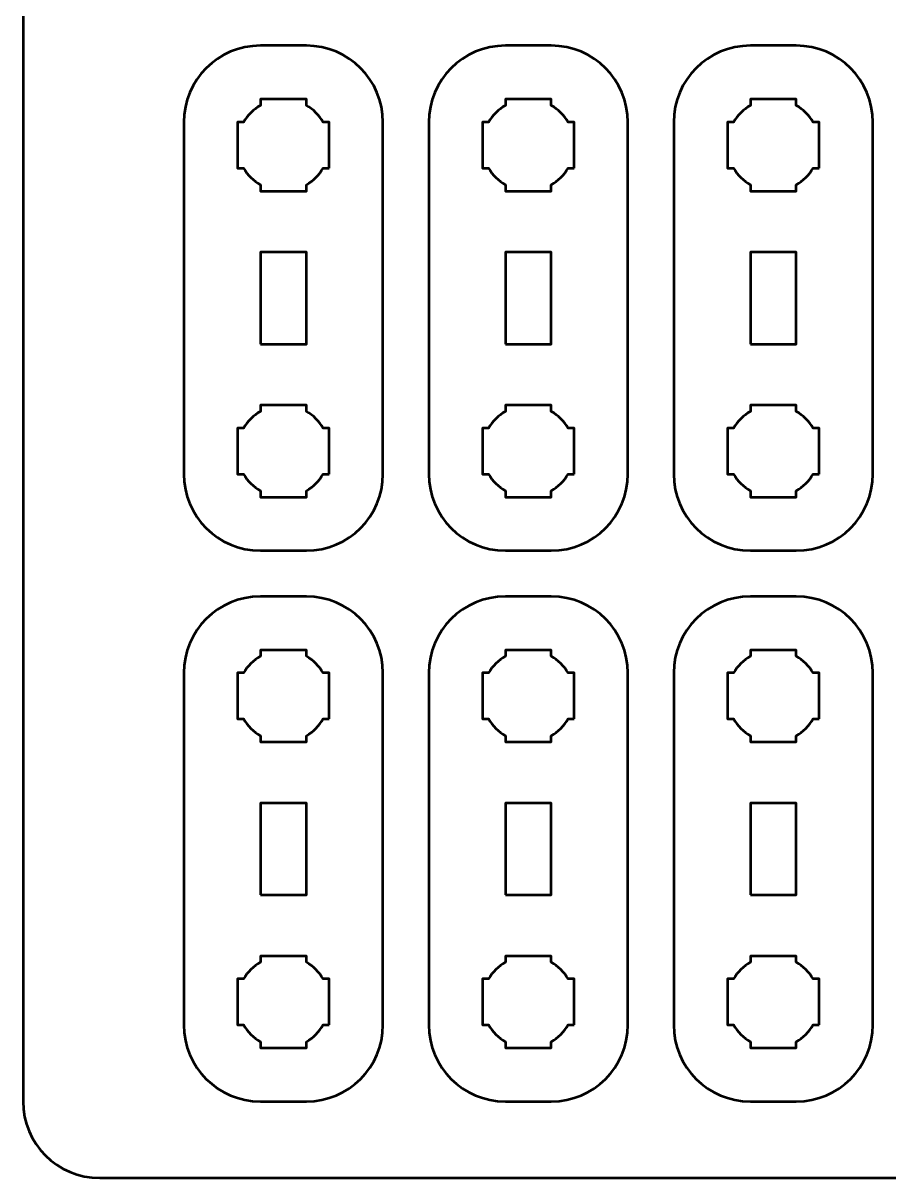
# Model space of a CAD drawing. Header units: centimetres. Extents: x -21 to 0, y -29.7 to 0.
# Drawn here: x -21 to -15.34, y -29.7 to -22.15 of the extents above; entities that cross this region are included whole.
import ezdxf

# ---------------------------------------------------------------- set-up
doc = ezdxf.new("R2010")
doc.units = ezdxf.units.CM
doc.header["$MEASUREMENT"] = 0
doc.layers.add('Layer 1', color=7, linetype='Continuous')

msp = doc.modelspace()

# ---------------------------------------------------------------- linework, layer by layer
at = {"layer": 'Layer 1', "color": 1, "lineweight": 53}
msp.add_open_spline([(-21.00003, -29.19995), (-21.00003, -29.19995), (-21.00003, -5.89992), (-21.00003, -5.89992), (-21.00003, -5.89992), (-21.00003, -5.81709), (-20.93286, -5.74992), (-20.85003, -5.74992), (-20.85003, -5.74992), (-20.7672, -5.74992), (-20.70003, -5.68275), (-20.70003, -5.59992), (-20.70003, -5.59992), (-20.70003, -5.51709), (-20.7672, -5.44992), (-20.85003, -5.44992), (-20.85003, -5.44992), (-20.93286, -5.44992), (-21.00003, -5.38275), (-21.00003, -5.29992), (-21.00003, -5.29992), (-21.00003, -5.21709), (-20.93286, -5.14992), (-20.85003, -5.14992), (-20.85003, -5.14992), (-20.7672, -5.14992), (-20.70003, -5.08275), (-20.70003, -4.99992), (-20.70003, -4.99992), (-20.70003, -4.91709), (-20.7672, -4.84992), (-20.85003, -4.84992), (-20.85003, -4.84992), (-20.93286, -4.84992), (-21.00003, -4.78275), (-21.00003, -4.69992), (-21.00003, -4.69992), (-21.00003, -4.61709), (-20.93286, -4.54992), (-20.85003, -4.54992), (-20.85003, -4.54992), (-20.7672, -4.54992), (-20.70003, -4.48275), (-20.70003, -4.39992), (-20.70003, -4.39992), (-20.70003, -4.31709), (-20.7672, -4.24992), (-20.85003, -4.24992), (-20.85003, -4.24992), (-20.93286, -4.24992), (-21.00003, -4.18275), (-21.00003, -4.09992), (-21.00003, -4.09992), (-21.00003, -4.01709), (-20.93286, -3.94992), (-20.85003, -3.94992), (-20.85003, -3.94992), (-20.7672, -3.94992), (-20.70003, -3.88275), (-20.70003, -3.79992), (-20.70003, -3.79992), (-20.70003, -3.71709), (-20.7672, -3.64992), (-20.85003, -3.64992), (-20.85003, -3.64992), (-20.93286, -3.64992), (-21.00003, -3.58275), (-21.00003, -3.49992), (-21.00003, -3.49992), (-21.00003, -3.41709), (-20.93286, -3.34992), (-20.85003, -3.34992), (-20.85003, -3.34992), (-20.7672, -3.34992), (-20.70003, -3.28275), (-20.70003, -3.19992), (-20.70003, -3.19992), (-20.70003, -3.11709), (-20.7672, -3.04992), (-20.85003, -3.04992), (-20.85003, -3.04992), (-20.93286, -3.04992), (-21.00003, -2.98275), (-21.00003, -2.89992), (-21.00003, -2.89992), (-21.00003, -2.81709), (-20.93286, -2.74992), (-20.85003, -2.74992), (-20.85003, -2.74992), (-20.7672, -2.74992), (-20.70003, -2.68275), (-20.70003, -2.59992), (-20.70003, -2.59992), (-20.70003, -2.51709), (-20.7672, -2.44992), (-20.85003, -2.44992), (-20.85003, -2.44992), (-20.93286, -2.44992), (-21.00003, -2.38275), (-21.00003, -2.29992), (-21.00003, -2.29992), (-21.00003, -2.21709), (-20.93286, -2.14992), (-20.85003, -2.14992), (-20.85003, -2.14992), (-20.7672, -2.14992), (-20.70003, -2.08275), (-20.70003, -1.99992), (-20.70003, -1.99992), (-20.70003, -1.91709), (-20.7672, -1.84992), (-20.85003, -1.84992), (-20.85003, -1.84992), (-20.93286, -1.84992), (-21.00003, -1.78275), (-21.00003, -1.69992), (-21.00003, -1.69992), (-21.00003, -1.61709), (-20.93286, -1.54992), (-20.85003, -1.54992), (-20.85003, -1.54992), (-20.7672, -1.54992), (-20.70003, -1.48275), (-20.70003, -1.39992), (-20.70003, -1.39992), (-20.70003, -1.31709), (-20.7672, -1.24992), (-20.85003, -1.24992), (-20.85003, -1.24992), (-20.93286, -1.24992), (-21.00003, -1.18275), (-21.00003, -1.09992), (-21.00003, -1.09992), (-21.00003, -1.09992), (-21.00003, -0.49992), (-21.00003, -0.49992), (-21.00003, -0.49992), (-21.00003, -0.22295), (-20.77694, 0.00004), (-20.49994, 0.00004), (-20.49994, 0.00004), (-20.49994, 0.00004), (-0.50008, 0.00004), (-0.50008, 0.00004), (-0.50008, 0.00004), (-0.22294, 0.00004), (0.00002, -0.22295), (0.00002, -0.49992), (0.00002, -0.49992), (0.00002, -0.49992), (0.00002, -29.19995), (0.00002, -29.19995), (0.00002, -29.19995), (0.00002, -29.47695), (-0.22294, -29.70004), (-0.50008, -29.70004), (-0.50008, -29.70004), (-0.50008, -29.70004), (-20.49994, -29.70004), (-20.49994, -29.70004), (-20.49994, -29.70004), (-20.77694, -29.70004), (-21.00003, -29.47695), (-21.00003, -29.19995)], degree=3, knots=[0, 0, 0, 0, 0.0243902, 0.0243902, 0.0243902, 0.0243902, 0.0487805, 0.0487805, 0.0487805, 0.0487805, 0.0731707, 0.0731707, 0.0731707, 0.0731707, 0.097561, 0.097561, 0.097561, 0.097561, 0.1219512, 0.1219512, 0.1219512, 0.1219512, 0.1463415, 0.1463415, 0.1463415, 0.1463415, 0.1707317, 0.1707317, 0.1707317, 0.1707317, 0.195122, 0.195122, 0.195122, 0.195122, 0.2195122, 0.2195122, 0.2195122, 0.2195122, 0.2439024, 0.2439024, 0.2439024, 0.2439024, 0.2682927, 0.2682927, 0.2682927, 0.2682927, 0.2926829, 0.2926829, 0.2926829, 0.2926829, 0.3170732, 0.3170732, 0.3170732, 0.3170732, 0.3414634, 0.3414634, 0.3414634, 0.3414634, 0.3658537, 0.3658537, 0.3658537, 0.3658537, 0.3902439, 0.3902439, 0.3902439, 0.3902439, 0.4146341, 0.4146341, 0.4146341, 0.4146341, 0.4390244, 0.4390244, 0.4390244, 0.4390244, 0.4634146, 0.4634146, 0.4634146, 0.4634146, 0.4878049, 0.4878049, 0.4878049, 0.4878049, 0.5121951, 0.5121951, 0.5121951, 0.5121951, 0.5365854, 0.5365854, 0.5365854, 0.5365854, 0.5609756, 0.5609756, 0.5609756, 0.5609756, 0.5853659, 0.5853659, 0.5853659, 0.5853659, 0.6097561, 0.6097561, 0.6097561, 0.6097561, 0.6341463, 0.6341463, 0.6341463, 0.6341463, 0.6585366, 0.6585366, 0.6585366, 0.6585366, 0.6829268, 0.6829268, 0.6829268, 0.6829268, 0.7073171, 0.7073171, 0.7073171, 0.7073171, 0.7317073, 0.7317073, 0.7317073, 0.7317073, 0.7560976, 0.7560976, 0.7560976, 0.7560976, 0.7804878, 0.7804878, 0.7804878, 0.7804878, 0.804878, 0.804878, 0.804878, 0.804878, 0.8292683, 0.8292683, 0.8292683, 0.8292683, 0.8536585, 0.8536585, 0.8536585, 0.8536585, 0.8780488, 0.8780488, 0.8780488, 0.8780488, 0.902439, 0.902439, 0.902439, 0.902439, 0.9268293, 0.9268293, 0.9268293, 0.9268293, 0.9512195, 0.9512195, 0.9512195, 0.9512195, 0.9756098, 0.9756098, 0.9756098, 0.9756098, 1, 1, 1, 1], dxfattribs=at)
at = {"layer": 'Layer 1', "color": 3, "lineweight": 53}
for points in [[(-19.95001, -25.09994), (-19.95001, -25.09994), (-19.95001, -22.80007), (-19.95001, -22.80007), (-19.95001, -22.80007), (-19.95001, -22.52293), (-19.72692, -22.29997), (-19.44992, -22.29997), (-19.44992, -22.29997), (-19.44992, -22.29997), (-19.14991, -22.29997), (-19.14991, -22.29997), (-19.14991, -22.29997), (-18.87295, -22.29997), (-18.64999, -22.52293), (-18.64999, -22.80007), (-18.64999, -22.80007), (-18.64999, -22.80007), (-18.64999, -25.09994), (-18.64999, -25.09994), (-18.64999, -25.09994), (-18.64999, -25.37694), (-18.87295, -25.60003), (-19.14991, -25.60003), (-19.14991, -25.60003), (-19.14991, -25.60003), (-19.44992, -25.60003), (-19.44992, -25.60003), (-19.44992, -25.60003), (-19.72692, -25.60003), (-19.95001, -25.37694), (-19.95001, -25.09994)], [(-18.35001, -25.09994), (-18.35001, -25.09994), (-18.35001, -22.80007), (-18.35001, -22.80007), (-18.35001, -22.80007), (-18.35001, -22.52293), (-18.12692, -22.29997), (-17.84992, -22.29997), (-17.84992, -22.29997), (-17.84992, -22.29997), (-17.54991, -22.29997), (-17.54991, -22.29997), (-17.54991, -22.29997), (-17.27295, -22.29997), (-17.04999, -22.52293), (-17.04999, -22.80007), (-17.04999, -22.80007), (-17.04999, -22.80007), (-17.04999, -25.09994), (-17.04999, -25.09994), (-17.04999, -25.09994), (-17.04999, -25.37694), (-17.27295, -25.60003), (-17.54991, -25.60003), (-17.54991, -25.60003), (-17.54991, -25.60003), (-17.84992, -25.60003), (-17.84992, -25.60003), (-17.84992, -25.60003), (-18.12692, -25.60003), (-18.35001, -25.37694), (-18.35001, -25.09994)], [(-16.75001, -25.09994), (-16.75001, -25.09994), (-16.75001, -22.80007), (-16.75001, -22.80007), (-16.75001, -22.80007), (-16.75001, -22.52293), (-16.52692, -22.29997), (-16.24992, -22.29997), (-16.24992, -22.29997), (-16.24992, -22.29997), (-15.94991, -22.29997), (-15.94991, -22.29997), (-15.94991, -22.29997), (-15.67295, -22.29997), (-15.44999, -22.52293), (-15.44999, -22.80007), (-15.44999, -22.80007), (-15.44999, -22.80007), (-15.44999, -25.09994), (-15.44999, -25.09994), (-15.44999, -25.09994), (-15.44999, -25.37694), (-15.67295, -25.60003), (-15.94991, -25.60003), (-15.94991, -25.60003), (-15.94991, -25.60003), (-16.24992, -25.60003), (-16.24992, -25.60003), (-16.24992, -25.60003), (-16.52692, -25.60003), (-16.75001, -25.37694), (-16.75001, -25.09994)], [(-19.95001, -28.69994), (-19.95001, -28.69994), (-19.95001, -26.40007), (-19.95001, -26.40007), (-19.95001, -26.40007), (-19.95001, -26.12293), (-19.72692, -25.89997), (-19.44992, -25.89997), (-19.44992, -25.89997), (-19.44992, -25.89997), (-19.14991, -25.89997), (-19.14991, -25.89997), (-19.14991, -25.89997), (-18.87295, -25.89997), (-18.64999, -26.12293), (-18.64999, -26.40007), (-18.64999, -26.40007), (-18.64999, -26.40007), (-18.64999, -28.69994), (-18.64999, -28.69994), (-18.64999, -28.69994), (-18.64999, -28.97694), (-18.87295, -29.20003), (-19.14991, -29.20003), (-19.14991, -29.20003), (-19.14991, -29.20003), (-19.44992, -29.20003), (-19.44992, -29.20003), (-19.44992, -29.20003), (-19.72692, -29.20003), (-19.95001, -28.97694), (-19.95001, -28.69994)], [(-18.35001, -28.69994), (-18.35001, -28.69994), (-18.35001, -26.40007), (-18.35001, -26.40007), (-18.35001, -26.40007), (-18.35001, -26.12293), (-18.12692, -25.89997), (-17.84992, -25.89997), (-17.84992, -25.89997), (-17.84992, -25.89997), (-17.54991, -25.89997), (-17.54991, -25.89997), (-17.54991, -25.89997), (-17.27295, -25.89997), (-17.04999, -26.12293), (-17.04999, -26.40007), (-17.04999, -26.40007), (-17.04999, -26.40007), (-17.04999, -28.69994), (-17.04999, -28.69994), (-17.04999, -28.69994), (-17.04999, -28.97694), (-17.27295, -29.20003), (-17.54991, -29.20003), (-17.54991, -29.20003), (-17.54991, -29.20003), (-17.84992, -29.20003), (-17.84992, -29.20003), (-17.84992, -29.20003), (-18.12692, -29.20003), (-18.35001, -28.97694), (-18.35001, -28.69994)], [(-16.75001, -28.69994), (-16.75001, -28.69994), (-16.75001, -26.40007), (-16.75001, -26.40007), (-16.75001, -26.40007), (-16.75001, -26.12293), (-16.52692, -25.89997), (-16.24992, -25.89997), (-16.24992, -25.89997), (-16.24992, -25.89997), (-15.94991, -25.89997), (-15.94991, -25.89997), (-15.94991, -25.89997), (-15.67295, -25.89997), (-15.44999, -26.12293), (-15.44999, -26.40007), (-15.44999, -26.40007), (-15.44999, -26.40007), (-15.44999, -28.69994), (-15.44999, -28.69994), (-15.44999, -28.69994), (-15.44999, -28.97694), (-15.67295, -29.20003), (-15.94991, -29.20003), (-15.94991, -29.20003), (-15.94991, -29.20003), (-16.24992, -29.20003), (-16.24992, -29.20003), (-16.24992, -29.20003), (-16.52692, -29.20003), (-16.75001, -28.97694), (-16.75001, -28.69994)]]:
    msp.add_open_spline(points, degree=3, knots=[0, 0, 0, 0, 0.125, 0.125, 0.125, 0.125, 0.25, 0.25, 0.25, 0.25, 0.375, 0.375, 0.375, 0.375, 0.5, 0.5, 0.5, 0.5, 0.625, 0.625, 0.625, 0.625, 0.75, 0.75, 0.75, 0.75, 0.875, 0.875, 0.875, 0.875, 1, 1, 1, 1], dxfattribs=at)
at = {"layer": 'Layer 1', "lineweight": 53}
for points, knots in [([(-18.99998, -23.1), (-18.99998, -23.1), (-19.04009, -23.1), (-19.04009, -23.1), (-19.04009, -23.1), (-19.06641, -23.14548), (-19.10444, -23.18351), (-19.14991, -23.20982), (-19.14991, -23.20982), (-19.14991, -23.20982), (-19.14991, -23.24993), (-19.14991, -23.24993), (-19.14991, -23.24993), (-19.14991, -23.24993), (-19.29999, -23.24993), (-19.29999, -23.24993), (-19.29999, -23.24993), (-19.29999, -23.24993), (-19.44992, -23.24993), (-19.44992, -23.24993), (-19.44992, -23.24993), (-19.44992, -23.24993), (-19.44992, -23.20982), (-19.44992, -23.20982), (-19.44992, -23.20982), (-19.49553, -23.18351), (-19.53345, -23.14548), (-19.55977, -23.1), (-19.55977, -23.1), (-19.55977, -23.1), (-19.59999, -23.1), (-19.59999, -23.1), (-19.59999, -23.1), (-19.59999, -23.1), (-19.59999, -22.94993), (-19.59999, -22.94993), (-19.59999, -22.94993), (-19.59999, -22.94993), (-19.59999, -22.8), (-19.59999, -22.8), (-19.59999, -22.8), (-19.59999, -22.8), (-19.55977, -22.8), (-19.55977, -22.8), (-19.55977, -22.8), (-19.53345, -22.75453), (-19.49553, -22.7165), (-19.44992, -22.69018), (-19.44992, -22.69018), (-19.44992, -22.69018), (-19.44992, -22.64993), (-19.44992, -22.64993), (-19.44992, -22.64993), (-19.44992, -22.64993), (-19.29999, -22.64993), (-19.29999, -22.64993), (-19.29999, -22.64993), (-19.29999, -22.64993), (-19.14991, -22.64993), (-19.14991, -22.64993), (-19.14991, -22.64993), (-19.14991, -22.64993), (-19.14991, -22.69018), (-19.14991, -22.69018), (-19.14991, -22.69018), (-19.10444, -22.7165), (-19.06641, -22.75453), (-19.04009, -22.8), (-19.04009, -22.8), (-19.04009, -22.8), (-18.99998, -22.8), (-18.99998, -22.8), (-18.99998, -22.8), (-18.99998, -22.8), (-18.99998, -22.94993), (-18.99998, -22.94993), (-18.99998, -22.94993), (-18.99998, -22.94993), (-18.99998, -23.1), (-18.99998, -23.1)], [0, 0, 0, 0, 0.05, 0.05, 0.05, 0.05, 0.1, 0.1, 0.1, 0.1, 0.15, 0.15, 0.15, 0.15, 0.2, 0.2, 0.2, 0.2, 0.25, 0.25, 0.25, 0.25, 0.3, 0.3, 0.3, 0.3, 0.35, 0.35, 0.35, 0.35, 0.4, 0.4, 0.4, 0.4, 0.45, 0.45, 0.45, 0.45, 0.5, 0.5, 0.5, 0.5, 0.55, 0.55, 0.55, 0.55, 0.6, 0.6, 0.6, 0.6, 0.65, 0.65, 0.65, 0.65, 0.7, 0.7, 0.7, 0.7, 0.75, 0.75, 0.75, 0.75, 0.8, 0.8, 0.8, 0.8, 0.85, 0.85, 0.85, 0.85, 0.9, 0.9, 0.9, 0.9, 0.95, 0.95, 0.95, 0.95, 1, 1, 1, 1]), ([(-17.39998, -23.1), (-17.39998, -23.1), (-17.44009, -23.1), (-17.44009, -23.1), (-17.44009, -23.1), (-17.46641, -23.14548), (-17.50444, -23.18351), (-17.54991, -23.20982), (-17.54991, -23.20982), (-17.54991, -23.20982), (-17.54991, -23.24993), (-17.54991, -23.24993), (-17.54991, -23.24993), (-17.54991, -23.24993), (-17.69999, -23.24993), (-17.69999, -23.24993), (-17.69999, -23.24993), (-17.69999, -23.24993), (-17.84992, -23.24993), (-17.84992, -23.24993), (-17.84992, -23.24993), (-17.84992, -23.24993), (-17.84992, -23.20982), (-17.84992, -23.20982), (-17.84992, -23.20982), (-17.89553, -23.18351), (-17.93345, -23.14548), (-17.95977, -23.1), (-17.95977, -23.1), (-17.95977, -23.1), (-17.99999, -23.1), (-17.99999, -23.1), (-17.99999, -23.1), (-17.99999, -23.1), (-17.99999, -22.94993), (-17.99999, -22.94993), (-17.99999, -22.94993), (-17.99999, -22.94993), (-17.99999, -22.8), (-17.99999, -22.8), (-17.99999, -22.8), (-17.99999, -22.8), (-17.95977, -22.8), (-17.95977, -22.8), (-17.95977, -22.8), (-17.93345, -22.75453), (-17.89553, -22.7165), (-17.84992, -22.69018), (-17.84992, -22.69018), (-17.84992, -22.69018), (-17.84992, -22.64993), (-17.84992, -22.64993), (-17.84992, -22.64993), (-17.84992, -22.64993), (-17.69999, -22.64993), (-17.69999, -22.64993), (-17.69999, -22.64993), (-17.69999, -22.64993), (-17.54991, -22.64993), (-17.54991, -22.64993), (-17.54991, -22.64993), (-17.54991, -22.64993), (-17.54991, -22.69018), (-17.54991, -22.69018), (-17.54991, -22.69018), (-17.50444, -22.7165), (-17.46641, -22.75453), (-17.44009, -22.8), (-17.44009, -22.8), (-17.44009, -22.8), (-17.39998, -22.8), (-17.39998, -22.8), (-17.39998, -22.8), (-17.39998, -22.8), (-17.39998, -22.94993), (-17.39998, -22.94993), (-17.39998, -22.94993), (-17.39998, -22.94993), (-17.39998, -23.1), (-17.39998, -23.1)], [0, 0, 0, 0, 0.05, 0.05, 0.05, 0.05, 0.1, 0.1, 0.1, 0.1, 0.15, 0.15, 0.15, 0.15, 0.2, 0.2, 0.2, 0.2, 0.25, 0.25, 0.25, 0.25, 0.3, 0.3, 0.3, 0.3, 0.35, 0.35, 0.35, 0.35, 0.4, 0.4, 0.4, 0.4, 0.45, 0.45, 0.45, 0.45, 0.5, 0.5, 0.5, 0.5, 0.55, 0.55, 0.55, 0.55, 0.6, 0.6, 0.6, 0.6, 0.65, 0.65, 0.65, 0.65, 0.7, 0.7, 0.7, 0.7, 0.75, 0.75, 0.75, 0.75, 0.8, 0.8, 0.8, 0.8, 0.85, 0.85, 0.85, 0.85, 0.9, 0.9, 0.9, 0.9, 0.95, 0.95, 0.95, 0.95, 1, 1, 1, 1]), ([(-15.79998, -23.1), (-15.79998, -23.1), (-15.84009, -23.1), (-15.84009, -23.1), (-15.84009, -23.1), (-15.86641, -23.14548), (-15.90444, -23.18351), (-15.94991, -23.20982), (-15.94991, -23.20982), (-15.94991, -23.20982), (-15.94991, -23.24993), (-15.94991, -23.24993), (-15.94991, -23.24993), (-15.94991, -23.24993), (-16.09999, -23.24993), (-16.09999, -23.24993), (-16.09999, -23.24993), (-16.09999, -23.24993), (-16.24992, -23.24993), (-16.24992, -23.24993), (-16.24992, -23.24993), (-16.24992, -23.24993), (-16.24992, -23.20982), (-16.24992, -23.20982), (-16.24992, -23.20982), (-16.29553, -23.18351), (-16.33345, -23.14548), (-16.35977, -23.1), (-16.35977, -23.1), (-16.35977, -23.1), (-16.39999, -23.1), (-16.39999, -23.1), (-16.39999, -23.1), (-16.39999, -23.1), (-16.39999, -22.94993), (-16.39999, -22.94993), (-16.39999, -22.94993), (-16.39999, -22.94993), (-16.39999, -22.8), (-16.39999, -22.8), (-16.39999, -22.8), (-16.39999, -22.8), (-16.35977, -22.8), (-16.35977, -22.8), (-16.35977, -22.8), (-16.33345, -22.75453), (-16.29553, -22.7165), (-16.24992, -22.69018), (-16.24992, -22.69018), (-16.24992, -22.69018), (-16.24992, -22.64993), (-16.24992, -22.64993), (-16.24992, -22.64993), (-16.24992, -22.64993), (-16.09999, -22.64993), (-16.09999, -22.64993), (-16.09999, -22.64993), (-16.09999, -22.64993), (-15.94991, -22.64993), (-15.94991, -22.64993), (-15.94991, -22.64993), (-15.94991, -22.64993), (-15.94991, -22.69018), (-15.94991, -22.69018), (-15.94991, -22.69018), (-15.90444, -22.7165), (-15.86641, -22.75453), (-15.84009, -22.8), (-15.84009, -22.8), (-15.84009, -22.8), (-15.79998, -22.8), (-15.79998, -22.8), (-15.79998, -22.8), (-15.79998, -22.8), (-15.79998, -22.94993), (-15.79998, -22.94993), (-15.79998, -22.94993), (-15.79998, -22.94993), (-15.79998, -23.1), (-15.79998, -23.1)], [0, 0, 0, 0, 0.05, 0.05, 0.05, 0.05, 0.1, 0.1, 0.1, 0.1, 0.15, 0.15, 0.15, 0.15, 0.2, 0.2, 0.2, 0.2, 0.25, 0.25, 0.25, 0.25, 0.3, 0.3, 0.3, 0.3, 0.35, 0.35, 0.35, 0.35, 0.4, 0.4, 0.4, 0.4, 0.45, 0.45, 0.45, 0.45, 0.5, 0.5, 0.5, 0.5, 0.55, 0.55, 0.55, 0.55, 0.6, 0.6, 0.6, 0.6, 0.65, 0.65, 0.65, 0.65, 0.7, 0.7, 0.7, 0.7, 0.75, 0.75, 0.75, 0.75, 0.8, 0.8, 0.8, 0.8, 0.85, 0.85, 0.85, 0.85, 0.9, 0.9, 0.9, 0.9, 0.95, 0.95, 0.95, 0.95, 1, 1, 1, 1]), ([(-19.44992, -24.24999), (-19.44992, -24.24999), (-19.44992, -23.64998), (-19.44992, -23.64998), (-19.44992, -23.64998), (-19.44992, -23.64998), (-19.14991, -23.64998), (-19.14991, -23.64998), (-19.14991, -23.64998), (-19.14991, -23.64998), (-19.14991, -24.24999), (-19.14991, -24.24999), (-19.14991, -24.24999), (-19.14991, -24.24999), (-19.44992, -24.24999), (-19.44992, -24.24999)], [0, 0, 0, 0, 0.25, 0.25, 0.25, 0.25, 0.5, 0.5, 0.5, 0.5, 0.75, 0.75, 0.75, 0.75, 1, 1, 1, 1]), ([(-17.84992, -24.24999), (-17.84992, -24.24999), (-17.84992, -23.64998), (-17.84992, -23.64998), (-17.84992, -23.64998), (-17.84992, -23.64998), (-17.54991, -23.64998), (-17.54991, -23.64998), (-17.54991, -23.64998), (-17.54991, -23.64998), (-17.54991, -24.24999), (-17.54991, -24.24999), (-17.54991, -24.24999), (-17.54991, -24.24999), (-17.84992, -24.24999), (-17.84992, -24.24999)], [0, 0, 0, 0, 0.25, 0.25, 0.25, 0.25, 0.5, 0.5, 0.5, 0.5, 0.75, 0.75, 0.75, 0.75, 1, 1, 1, 1]), ([(-16.24992, -24.24999), (-16.24992, -24.24999), (-16.24992, -23.64998), (-16.24992, -23.64998), (-16.24992, -23.64998), (-16.24992, -23.64998), (-15.94991, -23.64998), (-15.94991, -23.64998), (-15.94991, -23.64998), (-15.94991, -23.64998), (-15.94991, -24.24999), (-15.94991, -24.24999), (-15.94991, -24.24999), (-15.94991, -24.24999), (-16.24992, -24.24999), (-16.24992, -24.24999)], [0, 0, 0, 0, 0.25, 0.25, 0.25, 0.25, 0.5, 0.5, 0.5, 0.5, 0.75, 0.75, 0.75, 0.75, 1, 1, 1, 1]), ([(-18.99998, -25.09994), (-18.99998, -25.09994), (-19.04009, -25.09994), (-19.04009, -25.09994), (-19.04009, -25.09994), (-19.06641, -25.14555), (-19.10444, -25.18347), (-19.14991, -25.20979), (-19.14991, -25.20979), (-19.14991, -25.20979), (-19.14991, -25.25001), (-19.14991, -25.25001), (-19.14991, -25.25001), (-19.14991, -25.25001), (-19.29999, -25.25001), (-19.29999, -25.25001), (-19.29999, -25.25001), (-19.29999, -25.25001), (-19.44992, -25.25001), (-19.44992, -25.25001), (-19.44992, -25.25001), (-19.44992, -25.25001), (-19.44992, -25.20979), (-19.44992, -25.20979), (-19.44992, -25.20979), (-19.49553, -25.18347), (-19.53345, -25.14555), (-19.55977, -25.09994), (-19.55977, -25.09994), (-19.55977, -25.09994), (-19.59999, -25.09994), (-19.59999, -25.09994), (-19.59999, -25.09994), (-19.59999, -25.09994), (-19.59999, -24.95001), (-19.59999, -24.95001), (-19.59999, -24.95001), (-19.59999, -24.95001), (-19.59999, -24.79993), (-19.59999, -24.79993), (-19.59999, -24.79993), (-19.59999, -24.79993), (-19.55977, -24.79993), (-19.55977, -24.79993), (-19.55977, -24.79993), (-19.53345, -24.75446), (-19.49553, -24.71643), (-19.44992, -24.69011), (-19.44992, -24.69011), (-19.44992, -24.69011), (-19.44992, -24.65), (-19.44992, -24.65), (-19.44992, -24.65), (-19.44992, -24.65), (-19.29999, -24.65), (-19.29999, -24.65), (-19.29999, -24.65), (-19.29999, -24.65), (-19.14991, -24.65), (-19.14991, -24.65), (-19.14991, -24.65), (-19.14991, -24.65), (-19.14991, -24.69011), (-19.14991, -24.69011), (-19.14991, -24.69011), (-19.10444, -24.71643), (-19.06641, -24.75446), (-19.04009, -24.79993), (-19.04009, -24.79993), (-19.04009, -24.79993), (-18.99998, -24.79993), (-18.99998, -24.79993), (-18.99998, -24.79993), (-18.99998, -24.79993), (-18.99998, -24.95001), (-18.99998, -24.95001), (-18.99998, -24.95001), (-18.99998, -24.95001), (-18.99998, -25.09994), (-18.99998, -25.09994)], [0, 0, 0, 0, 0.05, 0.05, 0.05, 0.05, 0.1, 0.1, 0.1, 0.1, 0.15, 0.15, 0.15, 0.15, 0.2, 0.2, 0.2, 0.2, 0.25, 0.25, 0.25, 0.25, 0.3, 0.3, 0.3, 0.3, 0.35, 0.35, 0.35, 0.35, 0.4, 0.4, 0.4, 0.4, 0.45, 0.45, 0.45, 0.45, 0.5, 0.5, 0.5, 0.5, 0.55, 0.55, 0.55, 0.55, 0.6, 0.6, 0.6, 0.6, 0.65, 0.65, 0.65, 0.65, 0.7, 0.7, 0.7, 0.7, 0.75, 0.75, 0.75, 0.75, 0.8, 0.8, 0.8, 0.8, 0.85, 0.85, 0.85, 0.85, 0.9, 0.9, 0.9, 0.9, 0.95, 0.95, 0.95, 0.95, 1, 1, 1, 1]), ([(-17.39998, -25.09994), (-17.39998, -25.09994), (-17.44009, -25.09994), (-17.44009, -25.09994), (-17.44009, -25.09994), (-17.46641, -25.14555), (-17.50444, -25.18347), (-17.54991, -25.20979), (-17.54991, -25.20979), (-17.54991, -25.20979), (-17.54991, -25.25001), (-17.54991, -25.25001), (-17.54991, -25.25001), (-17.54991, -25.25001), (-17.69999, -25.25001), (-17.69999, -25.25001), (-17.69999, -25.25001), (-17.69999, -25.25001), (-17.84992, -25.25001), (-17.84992, -25.25001), (-17.84992, -25.25001), (-17.84992, -25.25001), (-17.84992, -25.20979), (-17.84992, -25.20979), (-17.84992, -25.20979), (-17.89553, -25.18347), (-17.93345, -25.14555), (-17.95977, -25.09994), (-17.95977, -25.09994), (-17.95977, -25.09994), (-17.99999, -25.09994), (-17.99999, -25.09994), (-17.99999, -25.09994), (-17.99999, -25.09994), (-17.99999, -24.95001), (-17.99999, -24.95001), (-17.99999, -24.95001), (-17.99999, -24.95001), (-17.99999, -24.79993), (-17.99999, -24.79993), (-17.99999, -24.79993), (-17.99999, -24.79993), (-17.95977, -24.79993), (-17.95977, -24.79993), (-17.95977, -24.79993), (-17.93345, -24.75446), (-17.89553, -24.71643), (-17.84992, -24.69011), (-17.84992, -24.69011), (-17.84992, -24.69011), (-17.84992, -24.65), (-17.84992, -24.65), (-17.84992, -24.65), (-17.84992, -24.65), (-17.69999, -24.65), (-17.69999, -24.65), (-17.69999, -24.65), (-17.69999, -24.65), (-17.54991, -24.65), (-17.54991, -24.65), (-17.54991, -24.65), (-17.54991, -24.65), (-17.54991, -24.69011), (-17.54991, -24.69011), (-17.54991, -24.69011), (-17.50444, -24.71643), (-17.46641, -24.75446), (-17.44009, -24.79993), (-17.44009, -24.79993), (-17.44009, -24.79993), (-17.39998, -24.79993), (-17.39998, -24.79993), (-17.39998, -24.79993), (-17.39998, -24.79993), (-17.39998, -24.95001), (-17.39998, -24.95001), (-17.39998, -24.95001), (-17.39998, -24.95001), (-17.39998, -25.09994), (-17.39998, -25.09994)], [0, 0, 0, 0, 0.05, 0.05, 0.05, 0.05, 0.1, 0.1, 0.1, 0.1, 0.15, 0.15, 0.15, 0.15, 0.2, 0.2, 0.2, 0.2, 0.25, 0.25, 0.25, 0.25, 0.3, 0.3, 0.3, 0.3, 0.35, 0.35, 0.35, 0.35, 0.4, 0.4, 0.4, 0.4, 0.45, 0.45, 0.45, 0.45, 0.5, 0.5, 0.5, 0.5, 0.55, 0.55, 0.55, 0.55, 0.6, 0.6, 0.6, 0.6, 0.65, 0.65, 0.65, 0.65, 0.7, 0.7, 0.7, 0.7, 0.75, 0.75, 0.75, 0.75, 0.8, 0.8, 0.8, 0.8, 0.85, 0.85, 0.85, 0.85, 0.9, 0.9, 0.9, 0.9, 0.95, 0.95, 0.95, 0.95, 1, 1, 1, 1]), ([(-15.79998, -25.09994), (-15.79998, -25.09994), (-15.84009, -25.09994), (-15.84009, -25.09994), (-15.84009, -25.09994), (-15.86641, -25.14555), (-15.90444, -25.18347), (-15.94991, -25.20979), (-15.94991, -25.20979), (-15.94991, -25.20979), (-15.94991, -25.25001), (-15.94991, -25.25001), (-15.94991, -25.25001), (-15.94991, -25.25001), (-16.09999, -25.25001), (-16.09999, -25.25001), (-16.09999, -25.25001), (-16.09999, -25.25001), (-16.24992, -25.25001), (-16.24992, -25.25001), (-16.24992, -25.25001), (-16.24992, -25.25001), (-16.24992, -25.20979), (-16.24992, -25.20979), (-16.24992, -25.20979), (-16.29553, -25.18347), (-16.33345, -25.14555), (-16.35977, -25.09994), (-16.35977, -25.09994), (-16.35977, -25.09994), (-16.39999, -25.09994), (-16.39999, -25.09994), (-16.39999, -25.09994), (-16.39999, -25.09994), (-16.39999, -24.95001), (-16.39999, -24.95001), (-16.39999, -24.95001), (-16.39999, -24.95001), (-16.39999, -24.79993), (-16.39999, -24.79993), (-16.39999, -24.79993), (-16.39999, -24.79993), (-16.35977, -24.79993), (-16.35977, -24.79993), (-16.35977, -24.79993), (-16.33345, -24.75446), (-16.29553, -24.71643), (-16.24992, -24.69011), (-16.24992, -24.69011), (-16.24992, -24.69011), (-16.24992, -24.65), (-16.24992, -24.65), (-16.24992, -24.65), (-16.24992, -24.65), (-16.09999, -24.65), (-16.09999, -24.65), (-16.09999, -24.65), (-16.09999, -24.65), (-15.94991, -24.65), (-15.94991, -24.65), (-15.94991, -24.65), (-15.94991, -24.65), (-15.94991, -24.69011), (-15.94991, -24.69011), (-15.94991, -24.69011), (-15.90444, -24.71643), (-15.86641, -24.75446), (-15.84009, -24.79993), (-15.84009, -24.79993), (-15.84009, -24.79993), (-15.79998, -24.79993), (-15.79998, -24.79993), (-15.79998, -24.79993), (-15.79998, -24.79993), (-15.79998, -24.95001), (-15.79998, -24.95001), (-15.79998, -24.95001), (-15.79998, -24.95001), (-15.79998, -25.09994), (-15.79998, -25.09994)], [0, 0, 0, 0, 0.05, 0.05, 0.05, 0.05, 0.1, 0.1, 0.1, 0.1, 0.15, 0.15, 0.15, 0.15, 0.2, 0.2, 0.2, 0.2, 0.25, 0.25, 0.25, 0.25, 0.3, 0.3, 0.3, 0.3, 0.35, 0.35, 0.35, 0.35, 0.4, 0.4, 0.4, 0.4, 0.45, 0.45, 0.45, 0.45, 0.5, 0.5, 0.5, 0.5, 0.55, 0.55, 0.55, 0.55, 0.6, 0.6, 0.6, 0.6, 0.65, 0.65, 0.65, 0.65, 0.7, 0.7, 0.7, 0.7, 0.75, 0.75, 0.75, 0.75, 0.8, 0.8, 0.8, 0.8, 0.85, 0.85, 0.85, 0.85, 0.9, 0.9, 0.9, 0.9, 0.95, 0.95, 0.95, 0.95, 1, 1, 1, 1]), ([(-18.99998, -26.7), (-18.99998, -26.7), (-19.04009, -26.7), (-19.04009, -26.7), (-19.04009, -26.7), (-19.06641, -26.74548), (-19.10444, -26.78351), (-19.14991, -26.80982), (-19.14991, -26.80982), (-19.14991, -26.80982), (-19.14991, -26.84993), (-19.14991, -26.84993), (-19.14991, -26.84993), (-19.14991, -26.84993), (-19.29999, -26.84993), (-19.29999, -26.84993), (-19.29999, -26.84993), (-19.29999, -26.84993), (-19.44992, -26.84993), (-19.44992, -26.84993), (-19.44992, -26.84993), (-19.44992, -26.84993), (-19.44992, -26.80982), (-19.44992, -26.80982), (-19.44992, -26.80982), (-19.49553, -26.78351), (-19.53345, -26.74548), (-19.55977, -26.7), (-19.55977, -26.7), (-19.55977, -26.7), (-19.59999, -26.7), (-19.59999, -26.7), (-19.59999, -26.7), (-19.59999, -26.7), (-19.59999, -26.54993), (-19.59999, -26.54993), (-19.59999, -26.54993), (-19.59999, -26.54993), (-19.59999, -26.4), (-19.59999, -26.4), (-19.59999, -26.4), (-19.59999, -26.4), (-19.55977, -26.4), (-19.55977, -26.4), (-19.55977, -26.4), (-19.53345, -26.35453), (-19.49553, -26.3165), (-19.44992, -26.29018), (-19.44992, -26.29018), (-19.44992, -26.29018), (-19.44992, -26.24993), (-19.44992, -26.24993), (-19.44992, -26.24993), (-19.44992, -26.24993), (-19.29999, -26.24993), (-19.29999, -26.24993), (-19.29999, -26.24993), (-19.29999, -26.24993), (-19.14991, -26.24993), (-19.14991, -26.24993), (-19.14991, -26.24993), (-19.14991, -26.24993), (-19.14991, -26.29018), (-19.14991, -26.29018), (-19.14991, -26.29018), (-19.10444, -26.3165), (-19.06641, -26.35453), (-19.04009, -26.4), (-19.04009, -26.4), (-19.04009, -26.4), (-18.99998, -26.4), (-18.99998, -26.4), (-18.99998, -26.4), (-18.99998, -26.4), (-18.99998, -26.54993), (-18.99998, -26.54993), (-18.99998, -26.54993), (-18.99998, -26.54993), (-18.99998, -26.7), (-18.99998, -26.7)], [0, 0, 0, 0, 0.05, 0.05, 0.05, 0.05, 0.1, 0.1, 0.1, 0.1, 0.15, 0.15, 0.15, 0.15, 0.2, 0.2, 0.2, 0.2, 0.25, 0.25, 0.25, 0.25, 0.3, 0.3, 0.3, 0.3, 0.35, 0.35, 0.35, 0.35, 0.4, 0.4, 0.4, 0.4, 0.45, 0.45, 0.45, 0.45, 0.5, 0.5, 0.5, 0.5, 0.55, 0.55, 0.55, 0.55, 0.6, 0.6, 0.6, 0.6, 0.65, 0.65, 0.65, 0.65, 0.7, 0.7, 0.7, 0.7, 0.75, 0.75, 0.75, 0.75, 0.8, 0.8, 0.8, 0.8, 0.85, 0.85, 0.85, 0.85, 0.9, 0.9, 0.9, 0.9, 0.95, 0.95, 0.95, 0.95, 1, 1, 1, 1]), ([(-17.39998, -26.7), (-17.39998, -26.7), (-17.44009, -26.7), (-17.44009, -26.7), (-17.44009, -26.7), (-17.46641, -26.74548), (-17.50444, -26.78351), (-17.54991, -26.80982), (-17.54991, -26.80982), (-17.54991, -26.80982), (-17.54991, -26.84993), (-17.54991, -26.84993), (-17.54991, -26.84993), (-17.54991, -26.84993), (-17.69999, -26.84993), (-17.69999, -26.84993), (-17.69999, -26.84993), (-17.69999, -26.84993), (-17.84992, -26.84993), (-17.84992, -26.84993), (-17.84992, -26.84993), (-17.84992, -26.84993), (-17.84992, -26.80982), (-17.84992, -26.80982), (-17.84992, -26.80982), (-17.89553, -26.78351), (-17.93345, -26.74548), (-17.95977, -26.7), (-17.95977, -26.7), (-17.95977, -26.7), (-17.99999, -26.7), (-17.99999, -26.7), (-17.99999, -26.7), (-17.99999, -26.7), (-17.99999, -26.54993), (-17.99999, -26.54993), (-17.99999, -26.54993), (-17.99999, -26.54993), (-17.99999, -26.4), (-17.99999, -26.4), (-17.99999, -26.4), (-17.99999, -26.4), (-17.95977, -26.4), (-17.95977, -26.4), (-17.95977, -26.4), (-17.93345, -26.35453), (-17.89553, -26.3165), (-17.84992, -26.29018), (-17.84992, -26.29018), (-17.84992, -26.29018), (-17.84992, -26.24993), (-17.84992, -26.24993), (-17.84992, -26.24993), (-17.84992, -26.24993), (-17.69999, -26.24993), (-17.69999, -26.24993), (-17.69999, -26.24993), (-17.69999, -26.24993), (-17.54991, -26.24993), (-17.54991, -26.24993), (-17.54991, -26.24993), (-17.54991, -26.24993), (-17.54991, -26.29018), (-17.54991, -26.29018), (-17.54991, -26.29018), (-17.50444, -26.3165), (-17.46641, -26.35453), (-17.44009, -26.4), (-17.44009, -26.4), (-17.44009, -26.4), (-17.39998, -26.4), (-17.39998, -26.4), (-17.39998, -26.4), (-17.39998, -26.4), (-17.39998, -26.54993), (-17.39998, -26.54993), (-17.39998, -26.54993), (-17.39998, -26.54993), (-17.39998, -26.7), (-17.39998, -26.7)], [0, 0, 0, 0, 0.05, 0.05, 0.05, 0.05, 0.1, 0.1, 0.1, 0.1, 0.15, 0.15, 0.15, 0.15, 0.2, 0.2, 0.2, 0.2, 0.25, 0.25, 0.25, 0.25, 0.3, 0.3, 0.3, 0.3, 0.35, 0.35, 0.35, 0.35, 0.4, 0.4, 0.4, 0.4, 0.45, 0.45, 0.45, 0.45, 0.5, 0.5, 0.5, 0.5, 0.55, 0.55, 0.55, 0.55, 0.6, 0.6, 0.6, 0.6, 0.65, 0.65, 0.65, 0.65, 0.7, 0.7, 0.7, 0.7, 0.75, 0.75, 0.75, 0.75, 0.8, 0.8, 0.8, 0.8, 0.85, 0.85, 0.85, 0.85, 0.9, 0.9, 0.9, 0.9, 0.95, 0.95, 0.95, 0.95, 1, 1, 1, 1]), ([(-15.79998, -26.7), (-15.79998, -26.7), (-15.84009, -26.7), (-15.84009, -26.7), (-15.84009, -26.7), (-15.86641, -26.74548), (-15.90444, -26.78351), (-15.94991, -26.80982), (-15.94991, -26.80982), (-15.94991, -26.80982), (-15.94991, -26.84993), (-15.94991, -26.84993), (-15.94991, -26.84993), (-15.94991, -26.84993), (-16.09999, -26.84993), (-16.09999, -26.84993), (-16.09999, -26.84993), (-16.09999, -26.84993), (-16.24992, -26.84993), (-16.24992, -26.84993), (-16.24992, -26.84993), (-16.24992, -26.84993), (-16.24992, -26.80982), (-16.24992, -26.80982), (-16.24992, -26.80982), (-16.29553, -26.78351), (-16.33345, -26.74548), (-16.35977, -26.7), (-16.35977, -26.7), (-16.35977, -26.7), (-16.39999, -26.7), (-16.39999, -26.7), (-16.39999, -26.7), (-16.39999, -26.7), (-16.39999, -26.54993), (-16.39999, -26.54993), (-16.39999, -26.54993), (-16.39999, -26.54993), (-16.39999, -26.4), (-16.39999, -26.4), (-16.39999, -26.4), (-16.39999, -26.4), (-16.35977, -26.4), (-16.35977, -26.4), (-16.35977, -26.4), (-16.33345, -26.35453), (-16.29553, -26.3165), (-16.24992, -26.29018), (-16.24992, -26.29018), (-16.24992, -26.29018), (-16.24992, -26.24993), (-16.24992, -26.24993), (-16.24992, -26.24993), (-16.24992, -26.24993), (-16.09999, -26.24993), (-16.09999, -26.24993), (-16.09999, -26.24993), (-16.09999, -26.24993), (-15.94991, -26.24993), (-15.94991, -26.24993), (-15.94991, -26.24993), (-15.94991, -26.24993), (-15.94991, -26.29018), (-15.94991, -26.29018), (-15.94991, -26.29018), (-15.90444, -26.3165), (-15.86641, -26.35453), (-15.84009, -26.4), (-15.84009, -26.4), (-15.84009, -26.4), (-15.79998, -26.4), (-15.79998, -26.4), (-15.79998, -26.4), (-15.79998, -26.4), (-15.79998, -26.54993), (-15.79998, -26.54993), (-15.79998, -26.54993), (-15.79998, -26.54993), (-15.79998, -26.7), (-15.79998, -26.7)], [0, 0, 0, 0, 0.05, 0.05, 0.05, 0.05, 0.1, 0.1, 0.1, 0.1, 0.15, 0.15, 0.15, 0.15, 0.2, 0.2, 0.2, 0.2, 0.25, 0.25, 0.25, 0.25, 0.3, 0.3, 0.3, 0.3, 0.35, 0.35, 0.35, 0.35, 0.4, 0.4, 0.4, 0.4, 0.45, 0.45, 0.45, 0.45, 0.5, 0.5, 0.5, 0.5, 0.55, 0.55, 0.55, 0.55, 0.6, 0.6, 0.6, 0.6, 0.65, 0.65, 0.65, 0.65, 0.7, 0.7, 0.7, 0.7, 0.75, 0.75, 0.75, 0.75, 0.8, 0.8, 0.8, 0.8, 0.85, 0.85, 0.85, 0.85, 0.9, 0.9, 0.9, 0.9, 0.95, 0.95, 0.95, 0.95, 1, 1, 1, 1]), ([(-19.44992, -27.84999), (-19.44992, -27.84999), (-19.44992, -27.24998), (-19.44992, -27.24998), (-19.44992, -27.24998), (-19.44992, -27.24998), (-19.14991, -27.24998), (-19.14991, -27.24998), (-19.14991, -27.24998), (-19.14991, -27.24998), (-19.14991, -27.84999), (-19.14991, -27.84999), (-19.14991, -27.84999), (-19.14991, -27.84999), (-19.44992, -27.84999), (-19.44992, -27.84999)], [0, 0, 0, 0, 0.25, 0.25, 0.25, 0.25, 0.5, 0.5, 0.5, 0.5, 0.75, 0.75, 0.75, 0.75, 1, 1, 1, 1]), ([(-17.84992, -27.84999), (-17.84992, -27.84999), (-17.84992, -27.24998), (-17.84992, -27.24998), (-17.84992, -27.24998), (-17.84992, -27.24998), (-17.54991, -27.24998), (-17.54991, -27.24998), (-17.54991, -27.24998), (-17.54991, -27.24998), (-17.54991, -27.84999), (-17.54991, -27.84999), (-17.54991, -27.84999), (-17.54991, -27.84999), (-17.84992, -27.84999), (-17.84992, -27.84999)], [0, 0, 0, 0, 0.25, 0.25, 0.25, 0.25, 0.5, 0.5, 0.5, 0.5, 0.75, 0.75, 0.75, 0.75, 1, 1, 1, 1]), ([(-16.24992, -27.84999), (-16.24992, -27.84999), (-16.24992, -27.24998), (-16.24992, -27.24998), (-16.24992, -27.24998), (-16.24992, -27.24998), (-15.94991, -27.24998), (-15.94991, -27.24998), (-15.94991, -27.24998), (-15.94991, -27.24998), (-15.94991, -27.84999), (-15.94991, -27.84999), (-15.94991, -27.84999), (-15.94991, -27.84999), (-16.24992, -27.84999), (-16.24992, -27.84999)], [0, 0, 0, 0, 0.25, 0.25, 0.25, 0.25, 0.5, 0.5, 0.5, 0.5, 0.75, 0.75, 0.75, 0.75, 1, 1, 1, 1]), ([(-18.99998, -28.69994), (-18.99998, -28.69994), (-19.04009, -28.69994), (-19.04009, -28.69994), (-19.04009, -28.69994), (-19.06641, -28.74555), (-19.10444, -28.78347), (-19.14991, -28.80979), (-19.14991, -28.80979), (-19.14991, -28.80979), (-19.14991, -28.85001), (-19.14991, -28.85001), (-19.14991, -28.85001), (-19.14991, -28.85001), (-19.29999, -28.85001), (-19.29999, -28.85001), (-19.29999, -28.85001), (-19.29999, -28.85001), (-19.44992, -28.85001), (-19.44992, -28.85001), (-19.44992, -28.85001), (-19.44992, -28.85001), (-19.44992, -28.80979), (-19.44992, -28.80979), (-19.44992, -28.80979), (-19.49553, -28.78347), (-19.53345, -28.74555), (-19.55977, -28.69994), (-19.55977, -28.69994), (-19.55977, -28.69994), (-19.59999, -28.69994), (-19.59999, -28.69994), (-19.59999, -28.69994), (-19.59999, -28.69994), (-19.59999, -28.55001), (-19.59999, -28.55001), (-19.59999, -28.55001), (-19.59999, -28.55001), (-19.59999, -28.39993), (-19.59999, -28.39993), (-19.59999, -28.39993), (-19.59999, -28.39993), (-19.55977, -28.39993), (-19.55977, -28.39993), (-19.55977, -28.39993), (-19.53345, -28.35446), (-19.49553, -28.31643), (-19.44992, -28.29011), (-19.44992, -28.29011), (-19.44992, -28.29011), (-19.44992, -28.25), (-19.44992, -28.25), (-19.44992, -28.25), (-19.44992, -28.25), (-19.29999, -28.25), (-19.29999, -28.25), (-19.29999, -28.25), (-19.29999, -28.25), (-19.14991, -28.25), (-19.14991, -28.25), (-19.14991, -28.25), (-19.14991, -28.25), (-19.14991, -28.29011), (-19.14991, -28.29011), (-19.14991, -28.29011), (-19.10444, -28.31643), (-19.06641, -28.35446), (-19.04009, -28.39993), (-19.04009, -28.39993), (-19.04009, -28.39993), (-18.99998, -28.39993), (-18.99998, -28.39993), (-18.99998, -28.39993), (-18.99998, -28.39993), (-18.99998, -28.55001), (-18.99998, -28.55001), (-18.99998, -28.55001), (-18.99998, -28.55001), (-18.99998, -28.69994), (-18.99998, -28.69994)], [0, 0, 0, 0, 0.05, 0.05, 0.05, 0.05, 0.1, 0.1, 0.1, 0.1, 0.15, 0.15, 0.15, 0.15, 0.2, 0.2, 0.2, 0.2, 0.25, 0.25, 0.25, 0.25, 0.3, 0.3, 0.3, 0.3, 0.35, 0.35, 0.35, 0.35, 0.4, 0.4, 0.4, 0.4, 0.45, 0.45, 0.45, 0.45, 0.5, 0.5, 0.5, 0.5, 0.55, 0.55, 0.55, 0.55, 0.6, 0.6, 0.6, 0.6, 0.65, 0.65, 0.65, 0.65, 0.7, 0.7, 0.7, 0.7, 0.75, 0.75, 0.75, 0.75, 0.8, 0.8, 0.8, 0.8, 0.85, 0.85, 0.85, 0.85, 0.9, 0.9, 0.9, 0.9, 0.95, 0.95, 0.95, 0.95, 1, 1, 1, 1]), ([(-17.39998, -28.69994), (-17.39998, -28.69994), (-17.44009, -28.69994), (-17.44009, -28.69994), (-17.44009, -28.69994), (-17.46641, -28.74555), (-17.50444, -28.78347), (-17.54991, -28.80979), (-17.54991, -28.80979), (-17.54991, -28.80979), (-17.54991, -28.85001), (-17.54991, -28.85001), (-17.54991, -28.85001), (-17.54991, -28.85001), (-17.69999, -28.85001), (-17.69999, -28.85001), (-17.69999, -28.85001), (-17.69999, -28.85001), (-17.84992, -28.85001), (-17.84992, -28.85001), (-17.84992, -28.85001), (-17.84992, -28.85001), (-17.84992, -28.80979), (-17.84992, -28.80979), (-17.84992, -28.80979), (-17.89553, -28.78347), (-17.93345, -28.74555), (-17.95977, -28.69994), (-17.95977, -28.69994), (-17.95977, -28.69994), (-17.99999, -28.69994), (-17.99999, -28.69994), (-17.99999, -28.69994), (-17.99999, -28.69994), (-17.99999, -28.55001), (-17.99999, -28.55001), (-17.99999, -28.55001), (-17.99999, -28.55001), (-17.99999, -28.39993), (-17.99999, -28.39993), (-17.99999, -28.39993), (-17.99999, -28.39993), (-17.95977, -28.39993), (-17.95977, -28.39993), (-17.95977, -28.39993), (-17.93345, -28.35446), (-17.89553, -28.31643), (-17.84992, -28.29011), (-17.84992, -28.29011), (-17.84992, -28.29011), (-17.84992, -28.25), (-17.84992, -28.25), (-17.84992, -28.25), (-17.84992, -28.25), (-17.69999, -28.25), (-17.69999, -28.25), (-17.69999, -28.25), (-17.69999, -28.25), (-17.54991, -28.25), (-17.54991, -28.25), (-17.54991, -28.25), (-17.54991, -28.25), (-17.54991, -28.29011), (-17.54991, -28.29011), (-17.54991, -28.29011), (-17.50444, -28.31643), (-17.46641, -28.35446), (-17.44009, -28.39993), (-17.44009, -28.39993), (-17.44009, -28.39993), (-17.39998, -28.39993), (-17.39998, -28.39993), (-17.39998, -28.39993), (-17.39998, -28.39993), (-17.39998, -28.55001), (-17.39998, -28.55001), (-17.39998, -28.55001), (-17.39998, -28.55001), (-17.39998, -28.69994), (-17.39998, -28.69994)], [0, 0, 0, 0, 0.05, 0.05, 0.05, 0.05, 0.1, 0.1, 0.1, 0.1, 0.15, 0.15, 0.15, 0.15, 0.2, 0.2, 0.2, 0.2, 0.25, 0.25, 0.25, 0.25, 0.3, 0.3, 0.3, 0.3, 0.35, 0.35, 0.35, 0.35, 0.4, 0.4, 0.4, 0.4, 0.45, 0.45, 0.45, 0.45, 0.5, 0.5, 0.5, 0.5, 0.55, 0.55, 0.55, 0.55, 0.6, 0.6, 0.6, 0.6, 0.65, 0.65, 0.65, 0.65, 0.7, 0.7, 0.7, 0.7, 0.75, 0.75, 0.75, 0.75, 0.8, 0.8, 0.8, 0.8, 0.85, 0.85, 0.85, 0.85, 0.9, 0.9, 0.9, 0.9, 0.95, 0.95, 0.95, 0.95, 1, 1, 1, 1]), ([(-15.79998, -28.69994), (-15.79998, -28.69994), (-15.84009, -28.69994), (-15.84009, -28.69994), (-15.84009, -28.69994), (-15.86641, -28.74555), (-15.90444, -28.78347), (-15.94991, -28.80979), (-15.94991, -28.80979), (-15.94991, -28.80979), (-15.94991, -28.85001), (-15.94991, -28.85001), (-15.94991, -28.85001), (-15.94991, -28.85001), (-16.09999, -28.85001), (-16.09999, -28.85001), (-16.09999, -28.85001), (-16.09999, -28.85001), (-16.24992, -28.85001), (-16.24992, -28.85001), (-16.24992, -28.85001), (-16.24992, -28.85001), (-16.24992, -28.80979), (-16.24992, -28.80979), (-16.24992, -28.80979), (-16.29553, -28.78347), (-16.33345, -28.74555), (-16.35977, -28.69994), (-16.35977, -28.69994), (-16.35977, -28.69994), (-16.39999, -28.69994), (-16.39999, -28.69994), (-16.39999, -28.69994), (-16.39999, -28.69994), (-16.39999, -28.55001), (-16.39999, -28.55001), (-16.39999, -28.55001), (-16.39999, -28.55001), (-16.39999, -28.39993), (-16.39999, -28.39993), (-16.39999, -28.39993), (-16.39999, -28.39993), (-16.35977, -28.39993), (-16.35977, -28.39993), (-16.35977, -28.39993), (-16.33345, -28.35446), (-16.29553, -28.31643), (-16.24992, -28.29011), (-16.24992, -28.29011), (-16.24992, -28.29011), (-16.24992, -28.25), (-16.24992, -28.25), (-16.24992, -28.25), (-16.24992, -28.25), (-16.09999, -28.25), (-16.09999, -28.25), (-16.09999, -28.25), (-16.09999, -28.25), (-15.94991, -28.25), (-15.94991, -28.25), (-15.94991, -28.25), (-15.94991, -28.25), (-15.94991, -28.29011), (-15.94991, -28.29011), (-15.94991, -28.29011), (-15.90444, -28.31643), (-15.86641, -28.35446), (-15.84009, -28.39993), (-15.84009, -28.39993), (-15.84009, -28.39993), (-15.79998, -28.39993), (-15.79998, -28.39993), (-15.79998, -28.39993), (-15.79998, -28.39993), (-15.79998, -28.55001), (-15.79998, -28.55001), (-15.79998, -28.55001), (-15.79998, -28.55001), (-15.79998, -28.69994), (-15.79998, -28.69994)], [0, 0, 0, 0, 0.05, 0.05, 0.05, 0.05, 0.1, 0.1, 0.1, 0.1, 0.15, 0.15, 0.15, 0.15, 0.2, 0.2, 0.2, 0.2, 0.25, 0.25, 0.25, 0.25, 0.3, 0.3, 0.3, 0.3, 0.35, 0.35, 0.35, 0.35, 0.4, 0.4, 0.4, 0.4, 0.45, 0.45, 0.45, 0.45, 0.5, 0.5, 0.5, 0.5, 0.55, 0.55, 0.55, 0.55, 0.6, 0.6, 0.6, 0.6, 0.65, 0.65, 0.65, 0.65, 0.7, 0.7, 0.7, 0.7, 0.75, 0.75, 0.75, 0.75, 0.8, 0.8, 0.8, 0.8, 0.85, 0.85, 0.85, 0.85, 0.9, 0.9, 0.9, 0.9, 0.95, 0.95, 0.95, 0.95, 1, 1, 1, 1])]:
    msp.add_open_spline(points, degree=3, knots=knots, dxfattribs=at)

doc.saveas('drawing.dxf')
